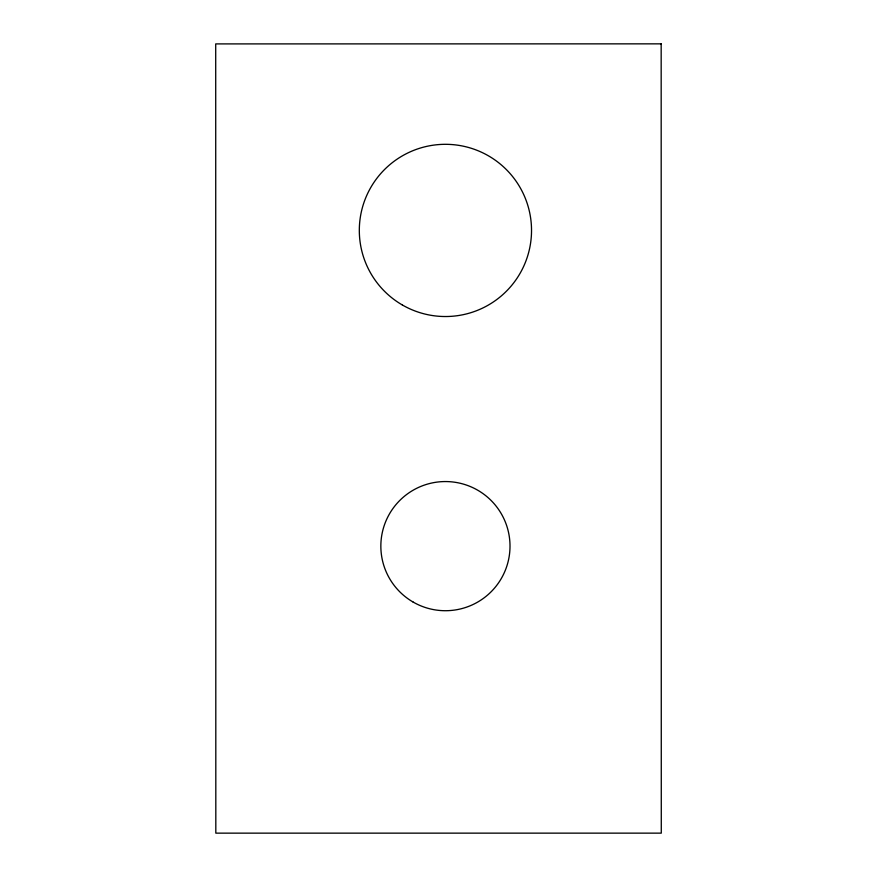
<?xml version="1.0" encoding="UTF-8"?>
<svg xmlns="http://www.w3.org/2000/svg" width="877" height="877" viewBox="0 0 877 877"><rect width="100%" height="100%" fill="white"/><g stroke="black" fill="none" stroke-linecap="round" stroke-linejoin="round"><path stroke-width="1.32" d="M661.17 43.85L215.709 43.905L215.819 833.15L661.28 833.139L661.17 43.85M413.133 602.061A64.58 64.58 0 0 0 510.008 546.13A64.58 64.58 0 0 0 413.133 490.21A64.58 64.58 0 0 0 413.133 602.061M402.368 304.988A86.099 86.099 0 0 0 531.528 230.421A86.099 86.099 0 0 0 402.368 155.854A86.099 86.099 0 0 0 402.368 304.988"/></g></svg>
